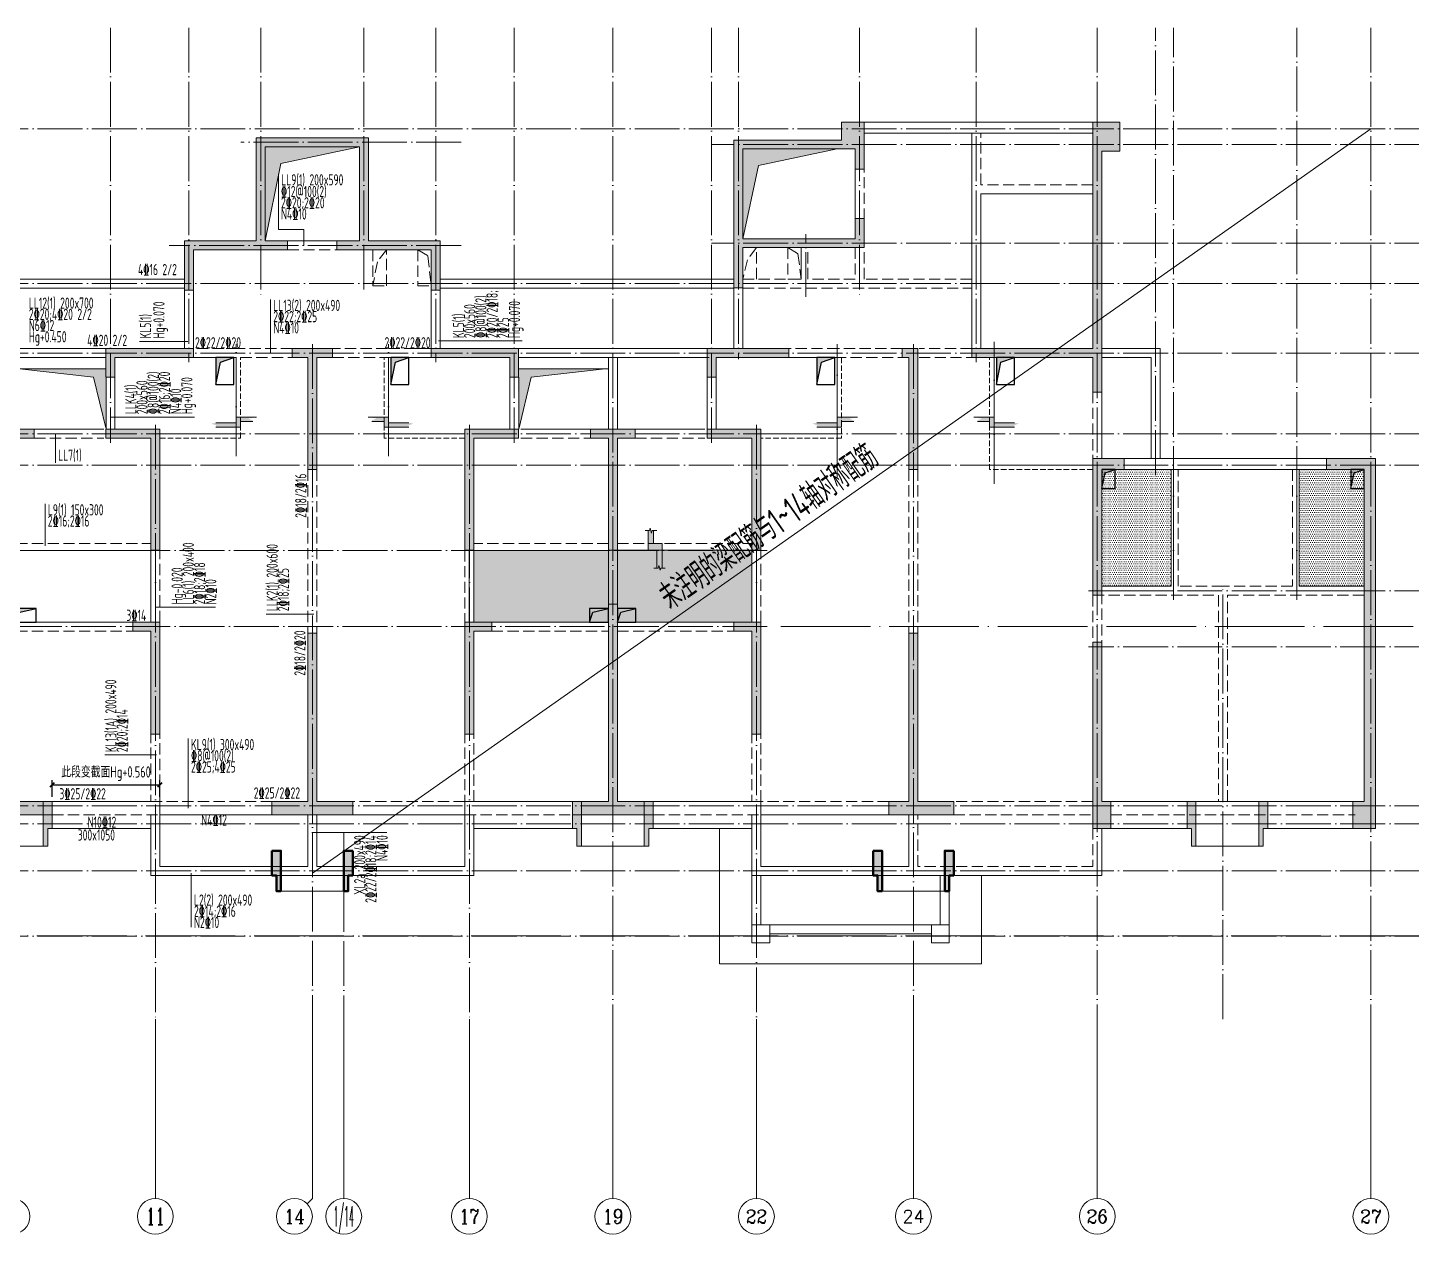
# Model space of a CAD drawing. Extents: x 5874492 to 7194610, y -939842 to -279257.
# Drawn here: x 6920638 to 6951485, y -683946 to -657037 of the extents above; entities that cross this region are included whole.
import ezdxf
from ezdxf.enums import TextEntityAlignment as Align

# ---------------------------------------------------------------- set-up
doc = ezdxf.new("R2010")
doc.units = 0
doc.header["$LTSCALE"] = 1000
doc.linetypes.add('DASH', pattern=[0.35, 0.25, -0.1])
doc.linetypes.add('DOTE', pattern=[2.42, 2, -0.2, 0.02, -0.2])
for name, color, linetype, lineweight in [('A-墙体', 140, 'Continuous', 50), ('A-大样-填充', 8, 'Continuous', 9), ('A-平面-饰线', 11, 'Continuous', 15), ('A-标注-轴号', 3, 'Continuous', 15), ('A-标注-轴号文字', 7, 'Continuous', 15), ('A-轴线-塔楼', 1, 'DOTE', 9), ('A-轴线-隔墙', 41, 'DOTE', 9), ('S-基础-DQ', 6, 'Continuous', 20), ('S-墙柱-COLU', 50, 'Continuous', 20), ('S-墙柱-HATCH', 251, 'Continuous', 20), ('S-墙柱-WALL', 6, 'Continuous', 20), ('S-大样-HATCH', 251, 'Continuous', 20), ('S-大样-实线', 2, 'Continuous', 20), ('S-板-BEAM', 4, 'DASH', 20), ('S-板-BEAM-CON', 2, 'Continuous', 20), ('S-板-板面填充', 251, 'Continuous', 20), ('S-板-洞口边线', 211, 'Continuous', 20), ('S-梁-垂直原位标注', 140, 'Continuous', 20), ('S-梁-垂直集中标注', 45, 'Continuous', 20), ('S-梁-水平原位标注', 21, 'Continuous', 20), ('S-梁-水平集中标注', 191, 'Continuous', 20), ('S-轴网-轴号', 3, 'Continuous', 20), ('S-轴网-轴线', 1, 'DOTE', 9), ('S-通用-THIN', 7, 'Continuous', 20)]:
    doc.layers.add(name, color=color, linetype=linetype, lineweight=lineweight)
doc.layers.add('HOLE', color=5, linetype='Continuous')
doc.layers.add('HOLE_HATCH', color=9, linetype='Continuous')
doc.styles.add('_TCH_AXIS', font='COMPLEX.shx', dxfattribs={"bigfont": 'hztxt.shx'})
doc.styles.add('COMPLEX', font='COMPLEX')
doc.styles.add('TSSD_REIN_T3', font='tssdeng.shx', dxfattribs={"width": 0.7, "bigfont": 'hztxt.shx'})
doc.styles.add('样式 1', font='tssdeng.shx', dxfattribs={"width": 0.7, "bigfont": 'tssdchn.shx'})
doc.dimstyles.new('_TCH_ARCH&&100', dxfattribs={"dimtxt": 250, "dimasz": 100, "dimexe": 100, "dimexo": 100, "dimgap": 100, "dimtad": 1, "dimdec": 0, "dimzin": 0, "dimdsep": 46, "dimtxsty": 'TSSD_REIN_T3', "dimblk": 'ARCHTICK', "dimcen": 0.09, "dimclrt": 7, "dimazin": 2, "dimtfac": 1, "dimtdec": 0, "dimtix": 1, "dimtmove": 2, "dimatfit": 3, "dimfxl": 0, "dimtolj": 1, "dimtzin": 0, "dimarcsym": 0})

# ---------------------------------------------------------------- blocks, each defined once
blk = doc.blocks.new('_AXISO')
blk.add_circle((0, 0), 0.5)
at = {"layer": 'S-轴网-轴号', "style": 'COMPLEX', "width": 1.041667}
blk.add_attdef('A', text='', height=0.56, dxfattribs=at).set_placement((-0.25, -0.28), (0.25, -0.28), align=Align.FIT)
blk = doc.blocks.new('ZHOUWANG3')
at = {"layer": 'A-标注-轴号'}
for p, q in [((108752, 226834), (108752, 222834)), ((112252, 226834), (112252, 222834)), ((112952, 226834), (112952, 222834)), ((115752, 226834), (115752, 222834)), ((118952, 226834), (118952, 222834)), ((122152, 226834), (122152, 222834)), ((125652, 226834), (125652, 222834)), ((129752, 226834), (129752, 222834)), ((135852, 226834), (135852, 222834)), ((112135, 222716), (112252, 222834))]:
    blk.add_line(p, q, dxfattribs=at)
at = {"layer": 'A-轴线-塔楼', "linetype": 'DOTE', "ltscale": 0.5}
for p, q in [((107752, 248942), (107752, 239686)), ((109502, 248942), (109502, 241486)), ((111102, 248942), (111102, 242986)), ((113402, 248942), (113402, 243076)), ((115002, 248942), (115002, 241486)), ((116752, 248942), (116752, 239686)), ((118952, 248942), (118952, 226834)), ((121152, 248942), (121152, 239686)), ((121752, 248942), (121752, 241550)), ((124452, 248942), (124452, 242986)), ((127052, 248942), (127052, 241486)), ((129752, 248942), (129752, 226834)), ((135852, 248942), (135852, 226834)), ((139798, 246686), (85362, 246686)), ((115570, 246386), (110660, 246386)), ((139798, 246336), (121152, 246336)), ((115570, 244086), (109062, 244086)), ((139798, 244136), (121152, 244136)), ((139798, 243236), (85362, 243236)), ((112252, 241886), (112252, 226834)), ((125652, 241886), (125652, 226834)), ((139798, 241686), (85362, 241686)), ((108752, 240086), (108752, 226834)), ((115752, 240086), (115752, 226834)), ((122152, 240086), (122152, 225988)), ((139798, 239886), (85362, 239886)), ((139798, 239186), (85362, 239186)), ((122394, 235586), (101608, 235586)), ((139798, 231586), (85362, 231586)), ((112952, 230993), (112952, 226834)), ((139798, 228686), (85362, 228686))]:
    blk.add_line(p, q, dxfattribs=at)
at = {"layer": 'A-轴线-隔墙', "ltscale": 0.5}
for p, q in [((131052, 238966), (131052, 248942)), ((131452, 236186), (131452, 248942)), ((134202, 236186), (134202, 248942)), ((123252, 242936), (123252, 244336)), ((110552, 239386), (110552, 241886)), ((113952, 239386), (113952, 241886)), ((123952, 238886), (123952, 241886)), ((127452, 238770), (127452, 241936)), ((122394, 237286), (101608, 237286)), ((139798, 236386), (129552, 236386)), ((132552, 226834), (132552, 236486)), ((139798, 235136), (129552, 235136)), ((139798, 231186), (85362, 231186)), ((139798, 230136), (85362, 230136))]:
    blk.add_line(p, q, dxfattribs=at)
at = {"layer": 'A-标注-轴号'}
ref = blk.add_blockref('_AXISO', (105552, 222434), dxfattribs=dict(at, xscale=800, yscale=800, zscale=800))
ref.add_attrib('A', '9', dxfattribs={"layer": 'A-标注-轴号文字', "ltscale": 0.2, "height": 466, "style": '_TCH_AXIS'}).set_placement((105397, 222201), (105707, 222201), align=Align.FIT)
ref = blk.add_blockref('_AXISO', (108752, 222434), dxfattribs=dict(at, xscale=800, yscale=800, zscale=800))
ref.add_attrib('A', '11', dxfattribs={"layer": 'A-标注-轴号文字', "ltscale": 0.2, "height": 368.8, "style": '_TCH_AXIS'}).set_placement((108541, 222249), (108963, 222249), align=Align.FIT)
ref = blk.add_blockref('_AXISO', (111852, 222434), dxfattribs=dict(at, xscale=800, yscale=800, zscale=800))
ref.add_attrib('A', '14', dxfattribs={"layer": 'A-标注-轴号文字', "ltscale": 0.2, "height": 314.1, "style": '_TCH_AXIS'}).set_placement((111620, 222277), (112084, 222277), align=Align.FIT)
ref = blk.add_blockref('_AXISO', (112952, 222434), dxfattribs=dict(at, xscale=800, yscale=800, zscale=800))
ref.add_attrib('A', '1/14', dxfattribs={"layer": 'A-标注-轴号文字', "ltscale": 0.2, "height": 452.5, "style": '_TCH_AXIS', "width": 0.308824}).set_placement((112726, 222207), (113178, 222207), align=Align.FIT)
ref = blk.add_blockref('_AXISO', (115752, 222434), dxfattribs=dict(at, xscale=800, yscale=800, zscale=800))
ref.add_attrib('A', '17', dxfattribs={"layer": 'A-标注-轴号文字', "ltscale": 0.2, "height": 328.4, "style": '_TCH_AXIS'}).set_placement((115525, 222269), (115979, 222269), align=Align.FIT)
ref = blk.add_blockref('_AXISO', (118952, 222434), dxfattribs=dict(at, xscale=800, yscale=800, zscale=800))
ref.add_attrib('A', '19', dxfattribs={"layer": 'A-标注-轴号文字', "ltscale": 0.2, "height": 328.4, "style": '_TCH_AXIS'}).set_placement((118725, 222269), (119179, 222269), align=Align.FIT)
ref = blk.add_blockref('_AXISO', (122152, 222434), dxfattribs=dict(at, xscale=800, yscale=800, zscale=800))
ref.add_attrib('A', '22', dxfattribs={"layer": 'A-标注-轴号文字', "ltscale": 0.2, "height": 294.3, "style": '_TCH_AXIS'}).set_placement((121914, 222286), (122390, 222286), align=Align.FIT)
ref = blk.add_blockref('_AXISO', (125652, 222434), dxfattribs=dict(at, xscale=800, yscale=800, zscale=800))
ref.add_attrib('A', '24', dxfattribs={"layer": 'A-标注-轴号文字', "ltscale": 0.2, "height": 282.2, "style": '_TCH_AXIS'}).set_placement((125410, 222293), (125894, 222293), align=Align.FIT)
ref = blk.add_blockref('_AXISO', (129752, 222434), dxfattribs=dict(at, xscale=800, yscale=800, zscale=800))
ref.add_attrib('A', '26', dxfattribs={"layer": 'A-标注-轴号文字', "ltscale": 0.2, "height": 294.3, "style": '_TCH_AXIS'}).set_placement((129514, 222286), (129990, 222286), align=Align.FIT)
ref = blk.add_blockref('_AXISO', (135852, 222434), dxfattribs=dict(at, xscale=800, yscale=800, zscale=800))
ref.add_attrib('A', '27', dxfattribs={"layer": 'A-标注-轴号文字', "ltscale": 0.2, "height": 294.3, "style": '_TCH_AXIS'}).set_placement((135614, 222286), (136090, 222286), align=Align.FIT)
blk = doc.blocks.new('_ArchTick')
at = {"color": 0, "linetype": 'ByBlock', "const_width": 0.4}
blk.add_lwpolyline([(-0.5, -0.5), (0.5, 0.5)], dxfattribs=at)
blk = doc.blocks.new('*D2351')
at = {"layer": 'Defpoints', "color": 0, "linetype": 'Continuous', "transparency": 16777216}
for p in [(6923585, -673921), (6921185, -674293), (6923585, -674293)]:
    blk.add_point(p, dxfattribs=at)
at = {"layer": 'S-梁-水平集中标注', "color": 0, "linetype": 'Continuous', "lineweight": -2, "transparency": 16777216}
for p, q in [((6921185, -674193), (6921185, -673821)), ((6921185, -673921), (6923585, -673921)), ((6923585, -674193), (6923585, -673821))]:
    blk.add_line(p, q, dxfattribs=at)
at = {"layer": 'S-梁-水平集中标注', "color": 0, "linetype": 'Continuous', "lineweight": -2, "transparency": 16777216, "xscale": 100, "yscale": 100, "zscale": 100, "rotation": 180}
blk.add_blockref('_ArchTick', (6921185, -673921), dxfattribs=at)
at = {"layer": 'S-梁-水平集中标注', "color": 0, "linetype": 'Continuous', "lineweight": -2, "transparency": 16777216, "xscale": 100, "yscale": 100, "zscale": 100}
blk.add_blockref('_ArchTick', (6923585, -673921), dxfattribs=at)
at = {"layer": 'S-梁-水平集中标注', "color": 7, "linetype": 'Continuous', "transparency": 16777216, "insert": (6922385, -673672), "char_height": 250, "attachment_point": 5, "style": 'TSSD_REIN_T3'}
blk.add_mtext('\\A1;此段变截面Hg+0.560', dxfattribs=at)
blk = doc.blocks.new('BW-589342417', base_point=(4333675, -394877))
at = {"layer": 'A-大样-填充', "ltscale": 0.5}
h = blk.add_hatch(color=256, dxfattribs=at)
h.dxf.hatch_style = 1
h.paths.add_polyline_path([(4333875, -393977), (4333675, -393977), (4333675, -394877), (4333775, -394877), (4333775, -394527), (4333875, -394527)])
at = {"layer": 'A-墙体'}
blk.add_lwpolyline([(4333875, -393977), (4333675, -393977), (4333675, -394877), (4333775, -394877), (4333775, -394527), (4333875, -394527), (4333875, -393977)], dxfattribs=at)
blk = doc.blocks.new('BW-589341045', base_point=(4332075, -394877))
at = {"layer": 'A-大样-填充', "ltscale": 0.5}
h = blk.add_hatch(color=256, dxfattribs=at)
h.dxf.hatch_style = 1
h.paths.add_polyline_path([(4332075, -393977), (4332275, -393977), (4332275, -394877), (4332175, -394877), (4332175, -394527), (4332075, -394527)])
at = {"layer": 'A-墙体'}
blk.add_lwpolyline([(4332075, -393977), (4332275, -393977), (4332275, -394877), (4332175, -394877), (4332175, -394527), (4332075, -394527), (4332075, -393977)], dxfattribs=at)
blk = doc.blocks.new('BW-525078071', base_point=(4324908, -588234))
at = {"layer": 'S-板-洞口边线', "linetype": 'DASH'}
for points in [[(4324908, -587234), (4324908, -588184), (4325208, -588184), (4325208, -587234), (4324908, -587234)], [(4325208, -587234), (4325008, -587502), (4324908, -588184)], [(4325908, -587234), (4325908, -588184), (4326208, -588184), (4326208, -587234), (4325908, -587234)], [(4325908, -587234), (4326133, -587368), (4326208, -588184)], [(4338158, -587534), (4338158, -588334), (4338458, -588334), (4338458, -587534), (4338158, -587534)], [(4338458, -587534), (4338258, -587802), (4338158, -588334)], [(4339158, -587534), (4339158, -588334), (4339458, -588334), (4339458, -587534), (4339158, -587534)], [(4339158, -587534), (4339383, -587668), (4339458, -588334)], [(4346408, -587484), (4346408, -588184), (4346708, -588184), (4346708, -587484), (4346408, -587484)], [(4346708, -587484), (4346508, -587752), (4346408, -588184)], [(4347408, -587484), (4347408, -588184), (4347708, -588184), (4347708, -587484), (4347408, -587484)], [(4347408, -587484), (4347633, -587618), (4347708, -588184)]]:
    blk.add_lwpolyline(points, dxfattribs=at)
blk = doc.blocks.new('BW-510431574', base_point=(4321592, -669833))
at = {"layer": 'S-大样-HATCH'}
h = blk.add_hatch(color=256, dxfattribs=at)
h.dxf.hatch_style = 1
h.paths.add_polyline_path([(4321592, -669283), (4321792, -669283), (4321792, -669833), (4321692, -669833), (4321692, -669483), (4321592, -669483)])
at = {"layer": 'S-大样-实线'}
blk.add_lwpolyline([(4321592, -669283), (4321792, -669283), (4321792, -669833), (4321692, -669833), (4321692, -669483), (4321592, -669483), (4321592, -669283)], dxfattribs=at)
blk = doc.blocks.new('新块')
at = {"layer": 'S-基础-DQ'}
h = blk.add_hatch(color=8, dxfattribs=at)
h.dxf.hatch_style = 1
h.paths.add_polyline_path([(100, 25), (371, 25), (371, 54), (266, 91), (455, 125), (0, 125), (0, 0), (-451, 0), (-556, -19), (-451, -56), (-451, -100), (100, -100)])
for points in [[(455, 125), (0, 125), (0, 0), (-451, 0)], [(371, 25), (100, 25), (100, -100), (-451, -100)]]:
    blk.add_lwpolyline(points, dxfattribs=at)
blk = doc.blocks.new('20191023.11405152')
at = {"layer": 'S-大样-HATCH'}
h = blk.add_hatch(color=256, dxfattribs=at)
h.dxf.hatch_style = 1
h.paths.add_polyline_path([(-100, 0), (0, 0), (0, -400), (100, -400), (100, 600), (-100, 600)])
at = {"layer": 'S-大样-实线'}
blk.add_lwpolyline([(-100, 0), (0, 0), (0, -400), (100, -400), (100, 600), (-100, 600)], close=True, dxfattribs=at)
blk = doc.blocks.new('BW-11249575', base_point=(4312308, -603454))
at = {"layer": 'S-板-板面填充'}
h = blk.add_hatch(color=256, dxfattribs=at)
h.dxf.hatch_style = 1
h.paths.add_polyline_path([(4337858, -585234), (4335758, -585234), (4335758, -587334), (4336104, -585604)])
h = blk.add_hatch(color=256, dxfattribs=at)
h.dxf.hatch_style = 1
h.paths.add_polyline_path([(4348508, -585284), (4346408, -585284), (4346408, -587284), (4346754, -585654)])
h = blk.add_hatch(color=256, dxfattribs=at)
h.dxf.hatch_style = 1
h.paths.add_polyline_path([(4330276, -590184), (4332226, -590184), (4332208, -591534), (4331926, -590369)])
h = blk.add_hatch(color=256, dxfattribs=at)
h.dxf.hatch_style = 1
h.paths.add_polyline_path([(4343340, -590184), (4341390, -590184), (4341408, -591534), (4341690, -590369)])
h = blk.add_hatch(dxfattribs=at)
h.set_pattern_fill('DOTS', color=256, scale=30, style=0)
h.set_pattern_definition([(0, (4317658.12, -595033.515), (23.8125, 47.625), [0, -47.625])])
h.paths.add_polyline_path([(4354408, -592434), (4355958, -592434), (4355958, -595034), (4354408, -595034)])
h = blk.add_hatch(dxfattribs=at)
h.set_pattern_fill('DOTS', color=256, scale=30, style=0)
h.set_pattern_definition([(0, (4313358.12, -595033.514), (23.8125, 47.625), [0, -47.625])])
h.paths.add_polyline_path([(4358808, -592434), (4360258, -592434), (4360258, -595034), (4358808, -595034)])
h = blk.add_hatch(color=256, dxfattribs=at)
h.dxf.hatch_style = 1
h.paths.add_polyline_path([(4344385, -593793), (4344370, -593848), (4344340, -593738), (4344325, -593793), (4344295, -593793), (4344295, -594233), (4344485, -594233), (4344485, -594628), (4344515, -594628), (4344530, -594573), (4344560, -594678), (4344575, -594628), (4344605, -594628), (4344605, -594083), (4344415, -594083), (4344415, -593793)])
h = blk.add_hatch(dxfattribs=at)
h.set_pattern_fill('DOTS', color=256, scale=30, style=0)
h.set_pattern_definition([(0, (4327008.12, -596833.515), (23.8125, 47.625), [0, -47.625])])
h.paths.add_polyline_path([(4340408, -594234), (4346608, -594234), (4346608, -595834), (4340408, -595834)])
at = {"layer": 'A-平面-饰线'}
for p, q in [((4330908, -600434), (4333208, -600434)), ((4330908, -600834), (4330908, -600434)), ((4329408, -600834), (4330808, -600834)), ((4330808, -600834), (4330908, -600834)), ((4336008, -601484), (4336008, -601834)), ((4336008, -601834), (4336808, -601834))]:
    blk.add_line(p, q, dxfattribs=at)
for points in [[(4330208, -590184), (4332208, -590184)], [(4343408, -590184), (4341408, -590184)], [(4360508, -600434), (4358008, -600434), (4358008, -600834), (4357908, -600834), (4357908, -600834), (4356508, -600834), (4356508, -600834), (4356408, -600834), (4356408, -600434), (4354408, -600434), (4354408, -601484), (4351008, -601484), (4351008, -601834), (4349408, -601834), (4349408, -601484), (4346608, -601484), (4346608, -600434), (4344308, -600434), (4344308, -600834), (4344208, -600834), (4344208, -600834), (4342808, -600834), (4342808, -600834), (4342708, -600834), (4342708, -600434), (4340408, -600434), (4340408, -601484), (4337608, -601484), (4337608, -601834), (4336808, -601834)], [(4345888, -600434), (4345888, -603454), (4351728, -603454), (4351728, -601484)]]:
    blk.add_lwpolyline(points, dxfattribs=at)
at = {"layer": 'S-基础-DQ'}
for p, q in [((4334158, -589934), (4335108, -589934)), ((4338508, -589934), (4339458, -589934)), ((4347408, -589934), (4348508, -589934))]:
    blk.add_line(p, q, dxfattribs=at)
at = {"layer": 'S-基础-DQ', "linetype": 'DASH', "ltscale": 0.5}
for points in [[(4333408, -591734), (4335208, -591734), (4335208, -589934)], [(4340208, -591734), (4338408, -591734), (4338408, -589934)], [(4348608, -589934), (4348608, -591734), (4346808, -591734)], [(4354208, -592434), (4351908, -592434), (4351908, -589934)]]:
    blk.add_lwpolyline(points, dxfattribs=at)
at = {"layer": 'S-基础-DQ', "ltscale": 0.5}
for points in [[(4333408, -591634), (4335108, -591634), (4335108, -589934)], [(4340208, -591634), (4338508, -591634), (4338508, -589934)], [(4348508, -589934), (4348508, -591634), (4346808, -591634)], [(4354208, -592334), (4352008, -592334), (4352008, -589934)], [(4354508, -595134), (4356008, -595134), (4356008, -592434)], [(4354508, -595134), (4356008, -595134), (4356008, -592434)], [(4360258, -595134), (4358758, -595134), (4358758, -592434)], [(4360258, -595134), (4358758, -595134), (4358758, -592434)], [(4333308, -595834), (4333308, -594234)], [(4333308, -595834), (4333308, -594234)], [(4340308, -595834), (4340308, -594234)], [(4340308, -595834), (4340308, -594234)], [(4346708, -595834), (4346708, -594234)], [(4346708, -595834), (4346708, -594234)]]:
    blk.add_lwpolyline(points, dxfattribs=at)
at = {"layer": 'S-墙柱-COLU'}
for points in [[(4346608, -602584), (4347008, -602584), (4347008, -602984), (4346608, -602984)], [(4350608, -602584), (4351008, -602584), (4351008, -602984), (4350608, -602984)]]:
    blk.add_lwpolyline(points, close=True, dxfattribs=at)
at = {"layer": 'S-板-BEAM'}
for p, q in [((4351708, -586084), (4351708, -584934)), ((4349108, -586859), (4349108, -585734)), ((4354208, -586084), (4351708, -586084)), ((4336258, -587534), (4337358, -587534)), ((4347708, -587484), (4347708, -588184)), ((4347858, -588184), (4347858, -587484)), ((4348908, -587484), (4348908, -588184)), ((4349108, -588184), (4349108, -587484)), ((4347708, -588184), (4346408, -588184)), ((4348908, -588184), (4347858, -588184)), ((4351508, -588184), (4349108, -588184)), ((4346408, -588384), (4351508, -588384)), ((4335183, -589734), (4334158, -589734)), ((4336358, -589734), (4335133, -589734)), ((4338483, -589734), (4337258, -589734)), ((4339458, -589734), (4338433, -589734)), ((4348533, -589734), (4347408, -589734)), ((4349958, -589734), (4348533, -589734)), ((4351508, -589734), (4350333, -589734)), ((4334158, -589934), (4336358, -589934)), ((4337258, -589934), (4339458, -589934)), ((4347408, -589934), (4349958, -589934)), ((4350333, -589934), (4352008, -589934)), ((4354208, -590704), (4354208, -592184)), ((4330608, -591734), (4332158, -591734)), ((4341458, -591734), (4343008, -591734)), ((4344008, -591734), (4345558, -591734)), ((4336708, -592434), (4336708, -596534)), ((4336908, -596534), (4336908, -592434)), ((4350108, -592434), (4350108, -596534)), ((4350308, -596534), (4350308, -592434)), ((4356108, -595034), (4356108, -592434)), ((4358658, -592434), (4358658, -595034)), ((4330208, -594084), (4333208, -594084)), ((4343408, -594084), (4340408, -594084)), ((4333408, -595834), (4333408, -594234)), ((4340208, -594234), (4340208, -595834)), ((4346808, -595834), (4346808, -594234)), ((4357108, -595034), (4356108, -595034)), ((4358658, -595034), (4357108, -595034)), ((4354208, -595234), (4354208, -596834)), ((4354208, -595234), (4357008, -595234)), ((4354408, -596834), (4354408, -595234)), ((4357008, -595234), (4357008, -599834)), ((4357208, -595234), (4360258, -595234)), ((4357208, -599834), (4357208, -595234)), ((4330208, -596034), (4332808, -596034)), ((4340808, -596034), (4343408, -596034)), ((4343608, -596034), (4346208, -596034)), ((4333208, -597934), (4333208, -599834)), ((4333408, -599834), (4333408, -597934)), ((4340208, -597934), (4340208, -599834)), ((4340408, -599834), (4340408, -597934)), ((4346608, -597934), (4346608, -599834)), ((4346808, -599834), (4346808, -597934)), ((4335908, -599834), (4333408, -599834)), ((4340208, -599834), (4337708, -599834)), ((4349658, -599834), (4346808, -599834)), ((4354208, -599834), (4351108, -599834)), ((4331008, -600134), (4333408, -600134)), ((4340208, -600134), (4342608, -600134)), ((4344408, -600134), (4346808, -600134)), ((4350308, -601284), (4350308, -600134)), ((4351108, -600134), (4354208, -600134)), ((4354608, -600134), (4357108, -600134)), ((4357108, -600134), (4360058, -600134)), ((4354208, -600434), (4354208, -601284)), ((4354208, -601284), (4350308, -601284))]:
    blk.add_line(p, q, dxfattribs=at)
at = {"layer": 'S-板-BEAM-CON'}
for p, q in [((4351608, -584684), (4349108, -584684)), ((4354208, -584684), (4351608, -584684)), ((4349108, -584934), (4351608, -584934)), ((4351508, -584934), (4351508, -586184)), ((4351608, -584934), (4354208, -584934)), ((4348908, -585734), (4348908, -586859)), ((4351508, -586184), (4351508, -589734)), ((4351708, -586284), (4354208, -586284)), ((4351708, -589734), (4351708, -586284)), ((4337358, -587334), (4336258, -587334)), ((4333958, -588184), (4326408, -588184)), ((4346208, -588184), (4339658, -588184)), ((4326408, -588384), (4333958, -588384)), ((4333958, -588434), (4333958, -589734)), ((4334158, -589734), (4334158, -588434)), ((4339458, -588434), (4339458, -589734)), ((4339658, -588384), (4346208, -588384)), ((4339658, -589734), (4339658, -588434)), ((4346208, -588384), (4346208, -589734)), ((4346408, -589734), (4346408, -588384)), ((4332208, -589734), (4328008, -589734)), ((4345658, -589734), (4341408, -589734)), ((4355708, -589734), (4354408, -589734)), ((4355708, -592184), (4355708, -589734)), ((4330208, -589934), (4332208, -589934)), ((4341408, -589934), (4345658, -589934)), ((4343408, -591534), (4343408, -589934)), ((4343608, -589934), (4343608, -591534)), ((4354408, -589934), (4355508, -589934)), ((4355508, -589934), (4355508, -592184)), ((4332208, -590374), (4332208, -591534)), ((4332408, -591534), (4332408, -590374)), ((4341208, -590374), (4341208, -591534)), ((4341408, -591534), (4341408, -590374)), ((4345608, -590374), (4345608, -591534)), ((4345808, -591534), (4345808, -590374)), ((4354408, -592184), (4354408, -590704)), ((4332158, -591534), (4330608, -591534)), ((4343008, -591534), (4341458, -591534)), ((4345558, -591534), (4344008, -591534)), ((4355608, -592184), (4354908, -592184)), ((4356033, -592184), (4355608, -592184)), ((4358733, -592184), (4356033, -592184)), ((4359418, -592184), (4358733, -592184)), ((4354908, -592434), (4355608, -592434)), ((4355608, -592434), (4356033, -592434)), ((4355958, -592434), (4355958, -595034)), ((4358733, -592434), (4356033, -592434)), ((4356033, -592434), (4358733, -592434)), ((4358733, -592434), (4359418, -592434)), ((4358808, -595034), (4358808, -592434)), ((4333208, -594234), (4330208, -594234)), ((4333208, -594234), (4333208, -595834)), ((4340408, -594234), (4343408, -594234)), ((4340408, -595834), (4340408, -594234)), ((4343408, -594234), (4343408, -595834)), ((4343608, -594234), (4343608, -595834)), ((4346608, -594234), (4346608, -595834)), ((4355958, -595034), (4354408, -595034)), ((4360258, -595034), (4358808, -595034)), ((4332808, -595834), (4330208, -595834)), ((4343408, -595834), (4340808, -595834)), ((4346208, -595834), (4343608, -595834)), ((4333408, -599834), (4331008, -599834)), ((4333408, -601284), (4333408, -599834)), ((4340208, -599834), (4340208, -601284)), ((4342608, -599834), (4340208, -599834)), ((4346808, -599834), (4344408, -599834)), ((4346808, -601284), (4346808, -599834)), ((4357108, -599834), (4354608, -599834)), ((4360058, -599834), (4357108, -599834)), ((4333208, -600134), (4333208, -601484)), ((4333408, -600134), (4335908, -600134)), ((4336708, -600134), (4336708, -601284)), ((4336908, -601284), (4336908, -600134)), ((4337708, -600134), (4340208, -600134)), ((4340408, -601484), (4340408, -600134)), ((4346608, -600134), (4346608, -601484)), ((4346608, -600134), (4346608, -602584)), ((4346808, -600134), (4349658, -600134)), ((4350108, -600134), (4350108, -601284)), ((4354408, -601484), (4354408, -600434)), ((4333208, -601484), (4336808, -601484)), ((4336708, -601284), (4333408, -601284)), ((4336808, -601484), (4337608, -601484)), ((4337608, -601284), (4336908, -601284)), ((4340208, -601284), (4337608, -601284)), ((4337608, -601484), (4340408, -601484)), ((4346608, -601484), (4350208, -601484)), ((4350108, -601284), (4346808, -601284)), ((4346808, -602584), (4346808, -601484)), ((4350208, -601484), (4354408, -601484)), ((4350808, -601484), (4350808, -602584)), ((4351008, -602584), (4351008, -601484)), ((4347008, -602584), (4350608, -602584)), ((4347008, -602784), (4350608, -602784))]:
    blk.add_line(p, q, dxfattribs=at)
at = {"layer": 'S-板-洞口边线', "linetype": 'DASH'}
blk.add_line((4343608, -594083), (4346608, -594083), dxfattribs=at)
at = {"layer": 'S-板-洞口边线', "ltscale": 0.5}
blk.add_line((4343608, -594233), (4346608, -594233), dxfattribs=at)
at = {"layer": 'S-板-洞口边线'}
for points in [[(4337858, -585234), (4335758, -585234), (4335758, -587334), (4336104, -585604)], [(4348508, -585284), (4346408, -585284), (4346408, -587284), (4346754, -585654)]]:
    blk.add_lwpolyline(points, close=True, dxfattribs=at)
for points in [[(4332208, -591534), (4331926, -590369), (4330276, -590184)], [(4341408, -591534), (4341690, -590369), (4343340, -590184)], [(4344295, -593793), (4344295, -594233), (4344485, -594233), (4344485, -594628)], [(4344415, -593793), (4344415, -594083), (4344605, -594083), (4344605, -594628)]]:
    blk.add_lwpolyline(points, dxfattribs=at)
at = {"layer": 'S-通用-THIN', "flags": 128}
for points in [[(4344230, -593793), (4344325, -593793), (4344340, -593738), (4344370, -593848), (4344385, -593793), (4344485, -593793)], [(4344420, -594628), (4344515, -594628), (4344530, -594573), (4344560, -594678), (4344575, -594628), (4344675, -594628)]]:
    blk.add_lwpolyline(points, dxfattribs=at)
at = {"layer": 'A-平面-饰线'}
for name, p in [('BW-525078071', (4324908, -588234)), ('BW-589341045', (4335908, -601834)), ('BW-589342417', (4337508, -601834)), ('BW-589341045', (4349308, -601834)), ('BW-589342417', (4350908, -601834))]:
    blk.add_blockref(name, p, dxfattribs=at)
at = {"layer": 'S-基础-DQ'}
for p in [(4335108, -591388), (4335108, -591388), (4348508, -591388), (4348508, -591388)]:
    blk.add_blockref('新块', p, dxfattribs=at)
at = {"layer": 'S-基础-DQ', "xscale": -1}
for p in [(4338508, -591388), (4352008, -591388)]:
    blk.add_blockref('新块', p, dxfattribs=at)
at = {"layer": 'S-大样-实线', "xscale": -1}
for p in [(4330908, -600434), (4344308, -600434), (4358008, -600434)]:
    blk.add_blockref('20191023.11405152', p, dxfattribs=at)
at = {"layer": 'S-大样-实线'}
for p in [(4342708, -600434), (4356408, -600434)]:
    blk.add_blockref('20191023.11405152', p, dxfattribs=at)
at = {"layer": 'S-板-BEAM-CON'}
for p in [(4335908, -601834), (4349308, -601834)]:
    blk.add_blockref('BW-510431574', p, dxfattribs=at)
at = {"layer": 'S-板-BEAM-CON', "xscale": -1}
for p in [(4337708, -601834), (4351108, -601834)]:
    blk.add_blockref('BW-510431574', p, dxfattribs=at)
blk = doc.blocks.new('safhgfjhgfj')
at = {"layer": 'S-墙柱-HATCH', "ltscale": 0.2}
h = blk.add_hatch(color=256, dxfattribs=at)
h.paths.add_polyline_path([(6336110, -688648), (6336110, -694018), (6335910, -694018), (6335910, -693248), (6333210, -693248), (6333210, -693048), (6333310, -693048), (6335910, -693048), (6335910, -687998), (6336510, -687998), (6336510, -688648)])
h.paths.add_polyline_path([(6312710, -703448), (6312710, -703148), (6311910, -703148), (6311910, -698748), (6311710, -698748), (6311710, -703148), (6310910, -703148), (6310910, -703448)])
h.paths.add_polyline_path([(6311910, -697548), (6311710, -697548), (6311710, -695048), (6311310, -695048), (6311310, -694848), (6312310, -694848), (6312310, -695048), (6311910, -695048)])
h.paths.add_polyline_path([(6325110, -697548), (6325310, -697548), (6325310, -695048), (6325710, -695048), (6325710, -694848), (6324710, -694848), (6324710, -695048), (6325110, -695048)])
h.paths.add_polyline_path([(6324310, -703448), (6324310, -703148), (6325110, -703148), (6325110, -698748), (6325310, -698748), (6325310, -703148), (6326110, -703148), (6326110, -703448)])
h.paths.add_polyline_path([(6331360, -703448), (6331360, -703148), (6331810, -703148), (6331810, -699398), (6332010, -699398), (6332010, -703148), (6332810, -703148), (6332810, -703448)])
h.paths.add_polyline_path([(6332010, -695748), (6331810, -695748), (6331810, -693248), (6331660, -693248), (6331660, -693048), (6332010, -693048)])
h.paths.add_polyline_path([(6336310, -703148), (6336110, -703148), (6336110, -699598), (6335910, -699598), (6335910, -703748), (6336310, -703748)])
h.paths.add_polyline_path([(6336610, -695748), (6336110, -695748), (6336110, -698548), (6335910, -698548), (6335910, -695498), (6336610, -695498)])
h.paths.add_polyline_path([(6319410, -703448), (6319410, -703148), (6318610, -703148), (6318610, -699398), (6318410, -699398), (6318410, -703148), (6317610, -703148), (6317610, -703448)])
h.paths.add_polyline_path([(6318410, -695748), (6318610, -695748), (6318610, -693248), (6318960, -693248), (6318960, -693048), (6318060, -693048), (6318060, -693248), (6318410, -693248)])
h.paths.add_polyline_path([(6307910, -693048), (6307910, -693248), (6309510, -693248), (6309510, -693688), (6309710, -693688), (6309710, -693048)])
h.paths.add_polyline_path([(6314110, -693248), (6315860, -693248), (6315860, -693048), (6313910, -693048), (6313910, -693688), (6314110, -693688)])
h.paths.add_polyline_path([(6322910, -693248), (6321160, -693248), (6321160, -693048), (6323110, -693048), (6323110, -693688), (6322910, -693688)])
h.paths.add_polyline_path([(6329135, -693048), (6329135, -693248), (6327510, -693248), (6327510, -693688), (6327310, -693688), (6327310, -693048)])
h.paths.add_polyline_path([(6321360, -691748), (6321360, -690648), (6319760, -690648), (6319760, -688348), (6317260, -688348), (6317260, -690648), (6315660, -690648), (6315660, -691748), (6315860, -691748), (6315860, -690848), (6317960, -690848), (6317960, -690648), (6317460, -690648), (6317460, -688548), (6319560, -688548), (6319560, -690648), (6319060, -690648), (6319060, -690848), (6321160, -690848), (6321160, -691748)])
h.paths.add_polyline_path([(6307910, -690498), (6307910, -691698), (6308110, -691698), (6308110, -687998), (6305610, -687998), (6305610, -688698), (6305810, -688698), (6305810, -688198), (6307910, -688198), (6307910, -690298), (6305810, -690298), (6305810, -689798), (6305610, -689798), (6305610, -690498)])
h.paths.add_polyline_path([(6300910, -688648), (6300910, -694018), (6301110, -694018), (6301110, -693248), (6303810, -693248), (6303810, -693048), (6303710, -693048), (6301110, -693048), (6301110, -687998), (6300510, -687998), (6300510, -688648)])
h.paths.add_polyline_path([(6313910, -695048), (6314910, -695048), (6314910, -697548), (6315110, -697548), (6315110, -694848), (6313910, -694848)])
h.paths.add_polyline_path([(6300410, -695748), (6300910, -695748), (6300910, -698548), (6301110, -698548), (6301110, -695498), (6300410, -695498)])
h.paths.add_polyline_path([(6295310, -703148), (6295060, -703148), (6295060, -695748), (6295900, -695748), (6295900, -695498), (6294810, -695498), (6294810, -703748), (6295310, -703748)])
h.paths.add_polyline_path([(6305660, -703448), (6305660, -703148), (6305210, -703148), (6305210, -699398), (6305010, -699398), (6305010, -703148), (6304210, -703148), (6304210, -703448)])
h.paths.add_polyline_path([(6315110, -701648), (6315110, -699148), (6314510, -699148), (6314510, -699348), (6314910, -699348), (6314910, -701648)])
h.paths.add_polyline_path([(6308710, -699348), (6309110, -699348), (6309110, -699148), (6308510, -699148), (6308510, -701648), (6308710, -701648)])
h.paths.add_polyline_path([(6308710, -695048), (6309710, -695048), (6309710, -694848), (6308510, -694848), (6308510, -697548), (6308710, -697548)])
h.paths.add_polyline_path([(6305010, -695748), (6305210, -695748), (6305210, -693248), (6305360, -693248), (6305360, -693048), (6305010, -693048)])
h.paths.add_polyline_path([(6328110, -690798), (6330810, -690798), (6330810, -690148), (6330610, -690148), (6330610, -690598), (6328110, -690598), (6328110, -688598), (6330610, -688598), (6330610, -689048), (6330810, -689048), (6330810, -687998), (6330310, -687998), (6330310, -688398), (6327910, -688398), (6327910, -691698), (6328110, -691698)])
h.paths.add_polyline_path([(6323110, -695048), (6322110, -695048), (6322110, -697548), (6321910, -697548), (6321910, -694848), (6323110, -694848)])
h.paths.add_polyline_path([(6341710, -703148), (6341960, -703148), (6341960, -695748), (6341120, -695748), (6341120, -695498), (6342210, -695498), (6342210, -703748), (6341710, -703748)])
h.paths.add_polyline_path([(6321910, -701648), (6321910, -699148), (6322510, -699148), (6322510, -699348), (6322110, -699348), (6322110, -701648)])
h.paths.add_polyline_path([(6328310, -699348), (6327910, -699348), (6327910, -699148), (6328510, -699148), (6328510, -701648), (6328310, -701648)])
h.paths.add_polyline_path([(6328310, -695048), (6327310, -695048), (6327310, -694848), (6328510, -694848), (6328510, -697548), (6328310, -697548)])
h.paths.add_polyline_path([(6300710, -703148), (6300910, -703148), (6300910, -699598), (6301110, -699598), (6301110, -703748), (6300710, -703748)])
at = {"layer": 'S-墙柱-WALL'}
for points in [[(6328110, -690798), (6330810, -690798), (6330810, -690148), (6330610, -690148), (6330610, -690598), (6328110, -690598), (6328110, -688598), (6330610, -688598), (6330610, -689048), (6330810, -689048), (6330810, -687998), (6330310, -687998), (6330310, -688398), (6327910, -688398), (6327910, -691698), (6328110, -691698)], [(6336110, -688648), (6336110, -694018), (6335910, -694018), (6335910, -693248), (6333210, -693248), (6333210, -693048), (6333310, -693048), (6333310, -693048), (6335910, -693048), (6335910, -687998), (6336510, -687998), (6336510, -688648)], [(6321360, -691748), (6321360, -690648), (6319760, -690648), (6319760, -688348), (6317260, -688348), (6317260, -690648), (6315660, -690648), (6315660, -691748), (6315860, -691748), (6315860, -690848), (6317960, -690848), (6317960, -690648), (6317460, -690648), (6317460, -688548), (6319560, -688548), (6319560, -690648), (6319060, -690648), (6319060, -690848), (6321160, -690848), (6321160, -691748)], [(6314110, -693248), (6315860, -693248), (6315860, -693048), (6313910, -693048), (6313910, -693688), (6314110, -693688)], [(6318410, -695748), (6318610, -695748), (6318610, -693248), (6318960, -693248), (6318960, -693048), (6318060, -693048), (6318060, -693248), (6318410, -693248)], [(6322910, -693248), (6321160, -693248), (6321160, -693048), (6323110, -693048), (6323110, -693688), (6322910, -693688)], [(6329135, -693048), (6329135, -693248), (6327510, -693248), (6327510, -693688), (6327310, -693688), (6327310, -693048)], [(6332010, -695748), (6331810, -695748), (6331810, -693248), (6331660, -693248), (6331660, -693048), (6332010, -693048)], [(6311910, -697548), (6311710, -697548), (6311710, -695048), (6311310, -695048), (6311310, -694848), (6312310, -694848), (6312310, -695048), (6311910, -695048)], [(6313910, -695048), (6314910, -695048), (6314910, -697548), (6315110, -697548), (6315110, -694848), (6313910, -694848)], [(6323110, -695048), (6322110, -695048), (6322110, -697548), (6321910, -697548), (6321910, -694848), (6323110, -694848)], [(6325110, -697548), (6325310, -697548), (6325310, -695048), (6325710, -695048), (6325710, -694848), (6324710, -694848), (6324710, -695048), (6325110, -695048)], [(6328310, -695048), (6327310, -695048), (6327310, -694848), (6328510, -694848), (6328510, -697548), (6328310, -697548)], [(6336610, -695748), (6336110, -695748), (6336110, -698548), (6335910, -698548), (6335910, -695498), (6336610, -695498)], [(6341710, -703148), (6341960, -703148), (6341960, -695748), (6341120, -695748), (6341120, -695498), (6342210, -695498), (6342210, -703748), (6341710, -703748)], [(6312710, -703448), (6312710, -703148), (6311910, -703148), (6311910, -698748), (6311710, -698748), (6311710, -703148), (6310910, -703148), (6310910, -703448)], [(6324310, -703448), (6324310, -703148), (6325110, -703148), (6325110, -698748), (6325310, -698748), (6325310, -703148), (6326110, -703148), (6326110, -703448)], [(6315110, -701648), (6315110, -699148), (6314510, -699148), (6314510, -699348), (6314910, -699348), (6314910, -701648)], [(6321910, -701648), (6321910, -699148), (6322510, -699148), (6322510, -699348), (6322110, -699348), (6322110, -701648)], [(6328310, -699348), (6327910, -699348), (6327910, -699148), (6328510, -699148), (6328510, -701648), (6328310, -701648)], [(6319410, -703448), (6319410, -703148), (6318610, -703148), (6318610, -699398), (6318410, -699398), (6318410, -703148), (6317610, -703148), (6317610, -703448)], [(6331360, -703448), (6331360, -703148), (6331810, -703148), (6331810, -699398), (6332010, -699398), (6332010, -703148), (6332810, -703148), (6332810, -703448)], [(6336310, -703148), (6336110, -703148), (6336110, -699598), (6335910, -699598), (6335910, -703748), (6336310, -703748)]]:
    blk.add_lwpolyline(points, close=True, dxfattribs=at)
blk = doc.blocks.new('sgjhfgjhgj')
at = {"layer": 'HOLE_HATCH', "ltscale": 0.5}
for points in [[(282019, 605212), (282419, 605212), (282119, 605112), (282019, 604612)], [(285919, 605212), (286319, 605212), (286019, 605112), (285919, 604612)], [(295419, 605212), (295819, 605212), (295519, 605112), (295419, 604612)], [(299419, 605212), (299819, 605212), (299519, 605112), (299419, 604612)], [(301769, 602712), (302069, 602712), (301844, 602637), (301769, 602292)], [(307319, 602712), (307619, 602712), (307394, 602637), (307319, 602292)], [(277569, 599612), (278014, 599612), (277644, 599537), (277569, 599312)], [(290348, 599612), (290769, 599612), (290423, 599537), (290348, 599312)], [(290969, 599612), (291381, 599612), (291044, 599537), (290969, 599312)]]:
    blk.add_hatch(color=256, dxfattribs=at).paths.add_polyline_path(points)
at = {"layer": 'HOLE', "ltscale": 0.5}
for points in [[(282019, 604612), (282419, 604612), (282419, 605212), (282019, 605212)], [(285919, 604612), (286319, 604612), (286319, 605212), (285919, 605212)], [(295419, 604612), (295819, 604612), (295819, 605212), (295419, 605212)], [(299419, 604612), (299819, 604612), (299819, 605212), (299419, 605212)], [(301769, 602292), (302069, 602292), (302069, 602712), (301769, 602712)], [(307319, 602292), (307619, 602292), (307619, 602712), (307319, 602712)], [(277569, 599312), (278014, 599312), (278014, 599612), (277569, 599612)], [(290348, 599312), (290769, 599312), (290769, 599612), (290348, 599612)], [(290969, 599312), (291381, 599312), (291381, 599612), (290969, 599612)]]:
    blk.add_lwpolyline(points, close=True, dxfattribs=at)
for points in [[(282019, 604612), (282119, 605112), (282419, 605212)], [(285919, 604612), (286019, 605112), (286319, 605212)], [(295419, 604612), (295519, 605112), (295819, 605212)], [(299419, 604612), (299519, 605112), (299819, 605212)], [(301769, 602292), (301844, 602637), (302069, 602712)], [(307319, 602292), (307394, 602637), (307619, 602712)], [(277569, 599312), (277644, 599537), (278014, 599612)], [(290348, 599312), (290423, 599537), (290769, 599612)], [(290969, 599312), (291044, 599537), (291381, 599612)]]:
    blk.add_lwpolyline(points, dxfattribs=at)

msp = doc.modelspace()

# ---------------------------------------------------------------- linework, layer by layer
at = {"layer": 'S-梁-垂直原位标注'}
msp.add_lwpolyline([(6926984.7, -675892.7), (6950584.7, -659292.7)], dxfattribs=at)
at = {"layer": 'S-梁-垂直集中标注'}
for p, q in [((6924209.7, -664032.1), (6923129.9, -664032.1)), ((6927019.2, -670112.5), (6925953.5, -670112.5))]:
    msp.add_line(p, q, dxfattribs=at)
at = {"layer": 'S-梁-垂直集中标注', "color": 2}
for p, q in [((6929796, -664021.2), (6931665.1, -664021.2)), ((6924360.7, -665720), (6922498.5, -665720)), ((6923484.7, -669960.3), (6924825.7, -669960.3)), ((6926975.9, -674984.3), (6928645.9, -674984.3))]:
    msp.add_line(p, q, dxfattribs=at)
at = {"layer": 'S-梁-水平集中标注'}
for p, q in [((6926227.9, -661538), (6926227.9, -660304.6)), ((6926798.8, -661538), (6926227.9, -661538)), ((6926798.8, -661892.7), (6926798.8, -661538)), ((6926051.7, -664292.7), (6926051.7, -663095.6)), ((6921255.3, -666107.9), (6921255.3, -666743.4))]:
    msp.add_line(p, q, dxfattribs=at)
at = {"layer": 'S-梁-水平集中标注', "color": 2}
for p, q in [((6921025.1, -668592.7), (6921025.1, -667653.7)), ((6924216.9, -674442.7), (6924216.9, -672888.5)), ((6922358.5, -673254.6), (6923509.6, -673254.6)), ((6924284.1, -675892.7), (6924284.1, -677097))]:
    msp.add_line(p, q, dxfattribs=at)
at = {"layer": 'S-轴网-轴线'}
for points in [[(6937426.5, -670392.7), (6954471.3, -670392.7)], [(6937426.5, -670392.7), (6954471.3, -670392.7)], [(6899066.3, -677292.7), (6955881.2, -677292.7)]]:
    msp.add_lwpolyline(points, dxfattribs=at)

# ---------------------------------------------------------------- block references
for name, p in [('ZHOUWANG3', (6814732.8, -905979.1)), ('sgjhfgjhgj', (6642816.2, -1269604.8))]:
    msp.add_blockref(name, p)
at = {"color": 3}
msp.add_blockref('BW-11249575', (6902484.7, -677912.7), dxfattribs=at)
at = {"layer": 'S-墙柱-HATCH'}
msp.add_blockref('safhgfjhgfj', (608474.3, 28855.6), dxfattribs=at)

# ---------------------------------------------------------------- texts
at = {"layer": 'S-梁-垂直原位标注', "style": '样式 1', "width": 0.65}
msp.add_text('未注明的梁配筋与1~14轴对称配筋', height=600, rotation=35.12216, dxfattribs=at).set_placement((6934984.7, -670053.4))
at = {"layer": 'S-梁-垂直集中标注', "linetype": 'Continuous', "style": '样式 1', "width": 0.65}
for s, p in [('Hg+0.070', (6923689.5, -663969.6)), ('KL5(1)', (6923389.5, -663969.6)), ('2\x8418/2\x8416', (6926851.7, -667967)), ('2\x8418;2\x8425', (6926463.2, -670050)), ('2\x8418/2\x8420', (6926831.4, -671488.2))]:
    msp.add_text(s, height=250, rotation=90, dxfattribs=at).set_placement(p)
at = {"layer": 'S-梁-垂直集中标注', "color": 2, "linetype": 'Continuous', "style": '样式 1', "width": 0.65}
for s, p in [('\x848@100(2)', (6930867, -663958.7)), ('2\x8420/2\x8418;', (6931117, -663958.7)), ('Hg+0.070', (6931617, -663958.7)), ('200x560', (6930617, -663958.7)), ('2\x8425', (6931367, -663958.7)), ('2\x8418;2\x8418', (6924594.9, -669897.8)), ('Hg-0.020', (6924094.9, -669897.8)), ('N2\x8410', (6924844.9, -669897.8))]:
    msp.add_text(s, height=250, rotation=90, dxfattribs=at).set_placement(p)
at = {"layer": 'S-梁-垂直集中标注', "color": 3, "linetype": 'Continuous', "style": '样式 1', "width": 0.65}
for s, p in [('KL5(1)', (6930367, -663958.7)), ('LL6(1) 200x400', (6924344.9, -669897.8)), ('LLK2(1) 200x600', (6926213.2, -670050))]:
    msp.add_text(s, height=250, rotation=90, dxfattribs=at).set_placement(p)
at = {"layer": 'S-梁-垂直集中标注', "color": 2, "style": '样式 1', "width": 0.65}
for s, p in [('\x848@100(2)', (6923562.7, -665657.5)), ('2\x8416;2\x8420', (6923812.7, -665657.5)), ('200x560', (6923312.7, -665657.5)), ('Hg+0.070', (6924312.7, -665657.5)), ('N4\x8410', (6924062.7, -665657.5))]:
    msp.add_text(s, height=250, rotation=90, dxfattribs=at).set_placement(p)
at = {"layer": 'S-梁-垂直集中标注', "color": 3, "style": '样式 1', "width": 0.65}
msp.add_text('LLK4(1)', height=250, rotation=90, dxfattribs=at).set_placement((6923062.7, -665657.5))
msp.add_text('XL2a 200x490', height=250, rotation=90, dxfattribs=at).set_placement((6928165.1, -675046.8), align=Align.RIGHT)
at = {"layer": 'S-梁-垂直集中标注', "color": 2, "style": '样式 1', "width": 0.65}
for s, p in [('2\x8422/2\x8418;2\x8414', (6928415.1, -675046.8)), ('N4\x8410', (6928665.1, -675046.8))]:
    msp.add_text(s, height=250, rotation=90, dxfattribs=at).set_placement(p, align=Align.RIGHT)
at = {"layer": 'S-梁-水平原位标注', "linetype": 'Continuous', "style": '样式 1', "width": 0.65}
for s, p in [('4\x8416 2/2', (6923097.7, -662556.6)), ('N4\x8412', (6924508.3, -674830.3))]:
    msp.add_text(s, height=250, dxfattribs=at).set_placement(p)
msp.add_text('4\x8420 2/2', height=250, dxfattribs=at).set_placement((6922855.3, -664133.9), align=Align.RIGHT)
for s, p in [('3\x8425/2\x8422', (6921863.2, -674245.6)), ('2\x8425/2\x8422', (6926195.1, -674227.5)), ('300x1050', (6922170.1, -675165.2)), ('N10\x8412', (6922293.7, -674879.9))]:
    msp.add_text(s, height=250, dxfattribs=at).set_placement(p, align=Align.CENTER)
at = {"layer": 'S-梁-水平集中标注', "color": 3, "style": '样式 1', "width": 0.65}
msp.add_text('LL9(1) 200x590', height=250, rotation=360, dxfattribs=at).set_placement((6926290.4, -660554.6))
at = {"layer": 'S-梁-水平集中标注', "style": '样式 1', "width": 0.65}
for s, p in [('\x8412@100(2)', (6926285.8, -660816.5)), ('2\x8420;2\x8420', (6926285.8, -661066.5)), ('N4\x8410', (6926285.8, -661316.5))]:
    msp.add_text(s, height=250, rotation=360, dxfattribs=at).set_placement(p)
at = {"layer": 'S-梁-水平集中标注', "color": 3, "linetype": 'Continuous', "style": '样式 1', "width": 0.65}
for s, p in [('LL12(1) 200x700', (6920664.1, -663304.1)), ('LL13(2) 200x490', (6926114.2, -663355.2)), ('L9(1) 150x300', (6921087.6, -667913.3)), ('KL9(1) 300x490', (6924279.4, -673148.1)), ('L2(2) 200x490', (6924346.6, -676616.2))]:
    msp.add_text(s, height=250, dxfattribs=at).set_placement(p)
at = {"layer": 'S-梁-水平集中标注', "color": 2, "linetype": 'Continuous', "style": '样式 1', "width": 0.65}
for s, p in [('2\x8420;4\x8420 2/2', (6920664.1, -663554.1)), ('N6\x8412', (6920664.1, -663804.1)), ('Hg+0.450', (6920664.1, -664054.1)), ('2\x8416;2\x8416', (6921087.6, -668163.3)), ('\x848@100(2)', (6924279.4, -673398.1)), ('2\x8425;4\x8425', (6924279.4, -673648.1)), ('2\x8414;2\x8416', (6924346.6, -676866.2)), ('N2\x8410', (6924346.6, -677116.2))]:
    msp.add_text(s, height=250, dxfattribs=at).set_placement(p)
at = {"layer": 'S-梁-水平集中标注', "linetype": 'Continuous', "style": '样式 1', "width": 0.65}
for s, p in [('2\x8422;2\x8425', (6926114.2, -663605.2)), ('N4\x8410', (6926114.2, -663855.2)), ('2\x8422/2\x8420', (6924369, -664188.2)), ('2\x8422/2\x8420', (6928595.1, -664188.2)), ('LL7(1)', (6921317.8, -666695.3)), ('3\x8414', (6922838.7, -670267))]:
    msp.add_text(s, height=250, dxfattribs=at).set_placement(p)
at = {"layer": 'S-梁-水平集中标注', "color": 3, "linetype": 'Continuous', "style": '样式 1', "width": 0.65}
msp.add_text('KL13(1A) 200x490', height=250, rotation=90, dxfattribs=at).set_placement((6922618.1, -673192.1))
at = {"layer": 'S-梁-水平集中标注', "color": 2, "linetype": 'Continuous', "style": '样式 1', "width": 0.65}
msp.add_text('2\x8420;2\x8414', height=250, rotation=90, dxfattribs=at).set_placement((6922868.1, -673192.1))

# ---------------------------------------------------------------- dimensions: what is measured, and where the dimension line sits
at = {"layer": 'S-梁-水平集中标注', "linetype": 'Continuous'}
dim = msp.add_aligned_dim(p1=(6921184.7, -674292.9), p2=(6923584.7, -674292.9), distance=371.5, text='此段变截面Hg+0.560', dimstyle='_TCH_ARCH&&100', dxfattribs=at)
dim.commit()
dim.dimension.update_dxf_attribs({"geometry": '*D2351', "text_midpoint": (6922384.7, -673672.4)})

doc.saveas('drawing.dxf')
